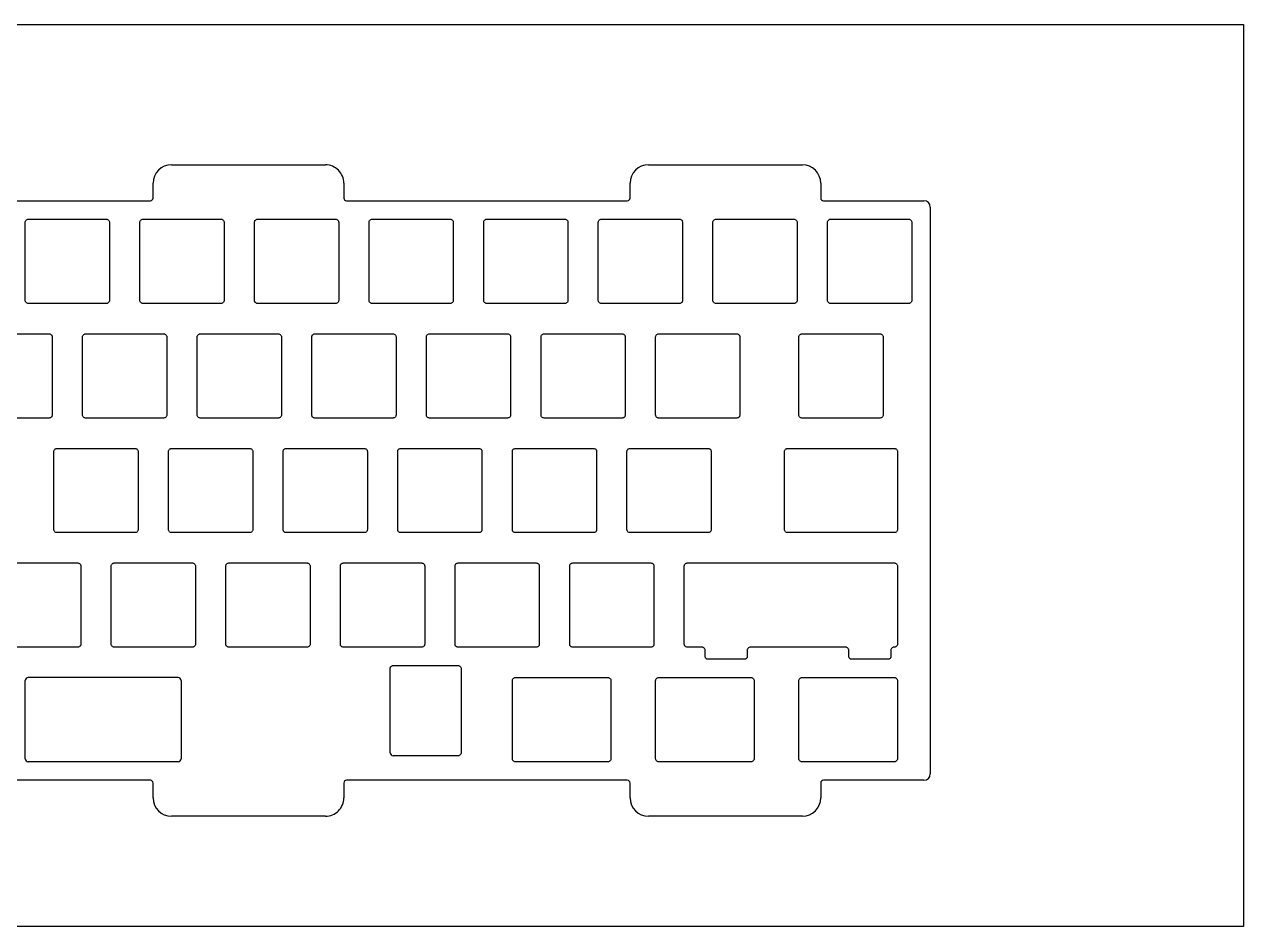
# Model space of a CAD drawing. Header units: millimetres. Extents: x 94 to 474, y -310 to -160.
# Drawn here: x 271.5 to 474.2, y -310.2 to -160.2 of the extents above; entities that cross this region are included whole.
import ezdxf

# ---------------------------------------------------------------- set-up
doc = ezdxf.new("R2010")
doc.units = ezdxf.units.MM
doc.linetypes.add('Continuous2', pattern=[0])
doc.layers.add('Unified-Daughterboard (9)', color=1, linetype='Continuous')

msp = doc.modelspace()

# ---------------------------------------------------------------- linework, layer by layer
at = {"color": 1, "linetype": 'Continuous2', "lineweight": -3, "true_color": 0xff0000}
for p, q in [((295.98, -183.52, 2066.26), (321.58, -183.52, 2066.26)), ((375.25, -183.52, 2066.26), (400.85, -183.52, 2066.26)), ((292.93, -189.04, 2066.26), (292.93, -186.57, 2066.26)), ((324.63, -186.57, 2066.26), (324.63, -189.04, 2066.26)), ((372.2, -189.04, 2066.26), (372.2, -186.57, 2066.26)), ((403.9, -186.57, 2066.26), (403.9, -189.04, 2066.26)), ((245.82, -189.49, 2066.26), (292.48, -189.49, 2066.26)), ((325.08, -189.49, 2066.26), (371.75, -189.49, 2066.26)), ((404.35, -189.49, 2066.26), (421.05, -189.49, 2066.26)), ((422.1, -190.54, 2066.26), (422.1, -284.79, 2066.26)), ((292.48, -285.84, 2066.26), (245.82, -285.84, 2066.26)), ((292.93, -288.77, 2066.26), (292.93, -286.29, 2066.26)), ((324.63, -286.29, 2066.26), (324.63, -288.77, 2066.26)), ((371.75, -285.84, 2066.26), (325.08, -285.84, 2066.26)), ((372.2, -288.77, 2066.26), (372.2, -286.29, 2066.26)), ((403.9, -286.29, 2066.26), (403.9, -288.77, 2066.26)), ((421.05, -285.84, 2066.26), (404.35, -285.84, 2066.26)), ((321.58, -291.82, 2066.26), (295.98, -291.82, 2066.26)), ((400.85, -291.82, 2066.26), (375.25, -291.82, 2066.26))]:
    msp.add_line(p, q, dxfattribs=at)
for centre, radius, start, end in [((295.98, -186.57, 2066.26), 3.05, 90, 180), ((321.58, -186.57, 2066.26), 3.05, 359.999, 90), ((375.25, -186.57, 2066.26), 3.05, 90, 180), ((400.85, -186.57, 2066.26), 3.05, 0, 90), ((292.48, -189.04, 2066.26), 0.45, 270, 0), ((325.08, -189.04, 2066.26), 0.45, 179.999, 270), ((371.75, -189.04, 2066.26), 0.45, 270, 360), ((404.35, -189.04, 2066.26), 0.45, 180, 270), ((421.05, -190.54, 2066.26), 1.05, 0, 90), ((421.05, -284.79, 2066.26), 1.05, 270, 360), ((292.48, -286.29, 2066.26), 0.45, 360, 90), ((325.08, -286.29, 2066.26), 0.45, 90, 180.001), ((371.75, -286.29, 2066.26), 0.45, 0, 90), ((404.35, -286.29, 2066.26), 0.45, 90, 180), ((295.98, -288.77, 2066.26), 3.05, 180, 270), ((321.58, -288.77, 2066.26), 3.05, 270, 0.001), ((375.25, -288.77, 2066.26), 3.05, 180, 270), ((400.85, -288.77, 2066.26), 3.05, 270, 0)]:
    msp.add_arc(centre, radius, start, end, dxfattribs=at)
at = {"layer": 'Unified-Daughterboard (9)', "color": 1, "linetype": 'Continuous2', "lineweight": -3, "true_color": 0xff0000}
for p, q in [((94.19, -160.17, 2066.26), (474.19, -160.17, 2066.26)), ((474.19, -160.17, 2066.26), (474.19, -310.17, 2066.26)), ((271.68, -206.06, 2066.26), (271.68, -193.06, 2066.26)), ((272.18, -192.56, 2066.26), (285.18, -192.56, 2066.26)), ((285.68, -193.06, 2066.26), (285.68, -206.06, 2066.26)), ((290.73, -206.06, 2066.26), (290.73, -193.06, 2066.26)), ((291.23, -192.56, 2066.26), (304.23, -192.56, 2066.26)), ((304.73, -193.06, 2066.26), (304.73, -206.06, 2066.26)), ((309.78, -206.06, 2066.26), (309.78, -193.06, 2066.26)), ((310.28, -192.56, 2066.26), (323.28, -192.56, 2066.26)), ((323.78, -193.06, 2066.26), (323.78, -206.06, 2066.26)), ((328.83, -206.06, 2066.26), (328.83, -193.06, 2066.26)), ((329.33, -192.56, 2066.26), (342.33, -192.56, 2066.26)), ((342.83, -193.06, 2066.26), (342.83, -206.06, 2066.26)), ((347.88, -206.06, 2066.26), (347.88, -193.06, 2066.26)), ((348.38, -192.56, 2066.26), (361.38, -192.56, 2066.26)), ((361.88, -193.06, 2066.26), (361.88, -206.06, 2066.26)), ((366.93, -206.06, 2066.26), (366.93, -193.06, 2066.26)), ((367.43, -192.56, 2066.26), (380.43, -192.56, 2066.26)), ((380.93, -193.06, 2066.26), (380.93, -206.06, 2066.26)), ((385.98, -206.06, 2066.26), (385.98, -193.06, 2066.26)), ((386.48, -192.56, 2066.26), (399.48, -192.56, 2066.26)), ((399.98, -193.06, 2066.26), (399.98, -206.06, 2066.26)), ((405.03, -206.06, 2066.26), (405.03, -193.06, 2066.26)), ((405.53, -192.56, 2066.26), (418.53, -192.56, 2066.26)), ((419.03, -193.06, 2066.26), (419.03, -206.06, 2066.26)), ((285.18, -206.56, 2066.26), (272.18, -206.56, 2066.26)), ((304.23, -206.56, 2066.26), (291.23, -206.56, 2066.26)), ((323.28, -206.56, 2066.26), (310.28, -206.56, 2066.26)), ((342.33, -206.56, 2066.26), (329.33, -206.56, 2066.26)), ((361.38, -206.56, 2066.26), (348.38, -206.56, 2066.26)), ((380.43, -206.56, 2066.26), (367.43, -206.56, 2066.26)), ((399.48, -206.56, 2066.26), (386.48, -206.56, 2066.26)), ((418.53, -206.56, 2066.26), (405.53, -206.56, 2066.26)), ((262.66, -211.61, 2066.26), (275.66, -211.61, 2066.26)), ((276.16, -212.11, 2066.26), (276.16, -225.11, 2066.26)), ((281.21, -225.11, 2066.26), (281.21, -212.11, 2066.26)), ((281.71, -211.61, 2066.26), (294.71, -211.61, 2066.26)), ((295.21, -212.11, 2066.26), (295.21, -225.11, 2066.26)), ((300.26, -225.11, 2066.26), (300.26, -212.11, 2066.26)), ((300.76, -211.61, 2066.26), (313.76, -211.61, 2066.26)), ((314.26, -212.11, 2066.26), (314.26, -225.11, 2066.26)), ((319.31, -225.11, 2066.26), (319.31, -212.11, 2066.26)), ((319.81, -211.61, 2066.26), (332.81, -211.61, 2066.26)), ((333.31, -212.11, 2066.26), (333.31, -225.11, 2066.26)), ((338.36, -225.11, 2066.26), (338.36, -212.11, 2066.26)), ((338.86, -211.61, 2066.26), (351.86, -211.61, 2066.26)), ((352.36, -212.11, 2066.26), (352.36, -225.11, 2066.26)), ((357.41, -225.11, 2066.26), (357.41, -212.11, 2066.26)), ((357.91, -211.61, 2066.26), (370.91, -211.61, 2066.26)), ((371.41, -212.11, 2066.26), (371.41, -225.11, 2066.26)), ((376.46, -225.11, 2066.26), (376.46, -212.11, 2066.26)), ((376.96, -211.61, 2066.26), (389.96, -211.61, 2066.26)), ((390.46, -212.11, 2066.26), (390.46, -225.11, 2066.26)), ((400.27, -225.11, 2066.26), (400.27, -212.11, 2066.26)), ((400.77, -211.61, 2066.26), (413.77, -211.61, 2066.26)), ((414.27, -212.11, 2066.26), (414.27, -225.11, 2066.26)), ((275.66, -225.61, 2066.26), (262.66, -225.61, 2066.26)), ((294.71, -225.61, 2066.26), (281.71, -225.61, 2066.26)), ((313.76, -225.61, 2066.26), (300.76, -225.61, 2066.26)), ((332.81, -225.61, 2066.26), (319.81, -225.61, 2066.26)), ((351.86, -225.61, 2066.26), (338.86, -225.61, 2066.26)), ((370.91, -225.61, 2066.26), (357.91, -225.61, 2066.26)), ((389.96, -225.61, 2066.26), (376.96, -225.61, 2066.26)), ((413.77, -225.61, 2066.26), (400.77, -225.61, 2066.26)), ((276.94, -230.66, 2066.26), (289.94, -230.66, 2066.26)), ((295.99, -230.66, 2066.26), (308.99, -230.66, 2066.26)), ((315.04, -230.66, 2066.26), (328.04, -230.66, 2066.26)), ((334.09, -230.66, 2066.26), (347.09, -230.66, 2066.26)), ((353.14, -230.66, 2066.26), (366.14, -230.66, 2066.26)), ((372.19, -230.66, 2066.26), (385.19, -230.66, 2066.26)), ((398.39, -230.66, 2066.26), (416.15, -230.66, 2066.26)), ((276.44, -244.16, 2066.26), (276.44, -231.16, 2066.26)), ((290.44, -231.16, 2066.26), (290.44, -244.16, 2066.26)), ((295.49, -244.16, 2066.26), (295.49, -231.16, 2066.26)), ((309.49, -231.16, 2066.26), (309.49, -244.16, 2066.26)), ((314.54, -244.16, 2066.26), (314.54, -231.16, 2066.26)), ((328.54, -231.16, 2066.26), (328.54, -244.16, 2066.26)), ((333.59, -244.16, 2066.26), (333.59, -231.16, 2066.26)), ((347.59, -231.16, 2066.26), (347.59, -244.16, 2066.26)), ((352.64, -244.16, 2066.26), (352.64, -231.16, 2066.26)), ((366.64, -231.16, 2066.26), (366.64, -244.16, 2066.26)), ((371.69, -244.16, 2066.26), (371.69, -231.16, 2066.26)), ((385.69, -231.16, 2066.26), (385.69, -244.16, 2066.26)), ((397.89, -244.16, 2066.26), (397.89, -231.16, 2066.26)), ((416.65, -231.16, 2066.26), (416.65, -244.16, 2066.26)), ((289.94, -244.66, 2066.26), (276.94, -244.66, 2066.26)), ((308.99, -244.66, 2066.26), (295.99, -244.66, 2066.26)), ((328.04, -244.66, 2066.26), (315.04, -244.66, 2066.26)), ((347.09, -244.66, 2066.26), (334.09, -244.66, 2066.26)), ((366.14, -244.66, 2066.26), (353.14, -244.66, 2066.26)), ((385.19, -244.66, 2066.26), (372.19, -244.66, 2066.26)), ((416.15, -244.66, 2066.26), (398.39, -244.66, 2066.26)), ((267.42, -249.71, 2066.26), (280.42, -249.71, 2066.26)), ((280.92, -250.21, 2066.26), (280.92, -263.21, 2066.26)), ((285.97, -263.21, 2066.26), (285.97, -250.21, 2066.26)), ((286.47, -249.71, 2066.26), (299.47, -249.71, 2066.26)), ((299.97, -250.21, 2066.26), (299.97, -263.21, 2066.26)), ((305.02, -263.21, 2066.26), (305.02, -250.21, 2066.26)), ((305.52, -249.71, 2066.26), (318.52, -249.71, 2066.26)), ((319.02, -250.21, 2066.26), (319.02, -263.21, 2066.26)), ((324.07, -263.21, 2066.26), (324.07, -250.21, 2066.26)), ((324.57, -249.71, 2066.26), (337.57, -249.71, 2066.26)), ((338.07, -250.21, 2066.26), (338.07, -263.21, 2066.26)), ((343.12, -263.21, 2066.26), (343.12, -250.21, 2066.26)), ((343.62, -249.71, 2066.26), (356.62, -249.71, 2066.26)), ((357.12, -250.21, 2066.26), (357.12, -263.21, 2066.26)), ((362.17, -263.21, 2066.26), (362.17, -250.21, 2066.26)), ((362.67, -249.71, 2066.26), (375.67, -249.71, 2066.26)), ((376.17, -250.21, 2066.26), (376.17, -263.21, 2066.26)), ((381.22, -263.21, 2066.26), (381.22, -250.21, 2066.26)), ((381.72, -249.71, 2066.26), (416.15, -249.71, 2066.26)), ((416.65, -250.21, 2066.26), (416.65, -263.21, 2066.26)), ((280.42, -263.71, 2066.26), (267.42, -263.71, 2066.26)), ((299.47, -263.71, 2066.26), (286.47, -263.71, 2066.26)), ((318.52, -263.71, 2066.26), (305.52, -263.71, 2066.26)), ((337.57, -263.71, 2066.26), (324.57, -263.71, 2066.26)), ((356.62, -263.71, 2066.26), (343.62, -263.71, 2066.26)), ((375.67, -263.71, 2066.26), (362.67, -263.71, 2066.26)), ((384.19, -263.71, 2066.26), (381.72, -263.71, 2066.26)), ((384.69, -265.21, 2066.26), (384.69, -264.21, 2066.26)), ((391.69, -264.21, 2066.26), (391.69, -265.21, 2066.26)), ((408.06, -263.71, 2066.26), (392.19, -263.71, 2066.26)), ((408.56, -265.21, 2066.26), (408.56, -264.21, 2066.26)), ((415.56, -264.21, 2066.26), (415.56, -265.21, 2066.26)), ((416.15, -263.71, 2066.26), (416.06, -263.71, 2066.26)), ((332.33, -281.26, 2066.26), (332.33, -267.26, 2066.26)), ((332.83, -266.76, 2066.26), (343.62, -266.76, 2066.26)), ((344.12, -267.26, 2066.26), (344.13, -281.26, 2066.26)), ((391.19, -265.71, 2066.26), (385.19, -265.71, 2066.26)), ((415.06, -265.71, 2066.26), (409.06, -265.71, 2066.26)), ((271.68, -282.26, 2066.26), (271.68, -269.26, 2066.26)), ((297.09, -268.76, 2066.26), (272.18, -268.76, 2066.26)), ((297.59, -269.26, 2066.26), (297.59, -282.26, 2066.26)), ((352.64, -282.26, 2066.26), (352.64, -269.26, 2066.26)), ((353.14, -268.76, 2066.26), (368.52, -268.76, 2066.26)), ((369.02, -269.26, 2066.26), (369.02, -282.26, 2066.26)), ((376.46, -282.26, 2066.26), (376.46, -269.26, 2066.26)), ((376.96, -268.76, 2066.26), (392.34, -268.76, 2066.26)), ((392.84, -269.26, 2066.26), (392.84, -282.26, 2066.26)), ((400.27, -282.26, 2066.26), (400.27, -269.26, 2066.26)), ((400.77, -268.76, 2066.26), (416.15, -268.76, 2066.26)), ((416.65, -269.26, 2066.26), (416.65, -282.26, 2066.26)), ((297.09, -282.76, 2066.26), (272.18, -282.76, 2066.26)), ((343.62, -281.76, 2066.26), (332.83, -281.76, 2066.26)), ((368.52, -282.76, 2066.26), (353.14, -282.76, 2066.26)), ((392.34, -282.76, 2066.26), (376.96, -282.76, 2066.26)), ((416.15, -282.76, 2066.26), (400.77, -282.76, 2066.26)), ((474.19, -310.17, 2066.26), (94.19, -310.17, 2066.26))]:
    msp.add_line(p, q, dxfattribs=at)
for centre, start, end in [((272.18, -269.26, 2066.26), 90, 180), ((297.09, -269.26, 2066.26), 360, 90), ((332.83, -281.26, 2066.26), 180, 270), ((272.18, -282.26, 2066.26), 180, 270), ((297.09, -282.26, 2066.26), 270, 0)]:
    msp.add_arc(centre, 0.5, start, end, dxfattribs=at)
for points in [[(271.68, -193.06, 2066.26), (271.68, -193, 2066.26), (271.69, -192.93, 2066.26), (271.74, -192.81, 2066.26), (271.78, -192.76, 2066.26), (271.87, -192.66, 2066.26), (271.93, -192.63, 2066.26), (272.05, -192.58, 2066.26), (272.12, -192.56, 2066.26), (272.18, -192.56, 2066.26)], [(285.18, -192.56, 2066.26), (285.25, -192.56, 2066.26), (285.31, -192.58, 2066.26), (285.43, -192.63, 2066.26), (285.49, -192.66, 2066.26), (285.58, -192.76, 2066.26), (285.62, -192.81, 2066.26), (285.67, -192.93, 2066.26), (285.68, -193, 2066.26), (285.68, -193.06, 2066.26)], [(290.73, -193.06, 2066.26), (290.73, -193, 2066.26), (290.74, -192.93, 2066.26), (290.79, -192.81, 2066.26), (290.83, -192.76, 2066.26), (290.92, -192.66, 2066.26), (290.98, -192.63, 2066.26), (291.1, -192.58, 2066.26), (291.17, -192.56, 2066.26), (291.23, -192.56, 2066.26)], [(304.23, -192.56, 2066.26), (304.3, -192.56, 2066.26), (304.36, -192.58, 2066.26), (304.48, -192.63, 2066.26), (304.54, -192.66, 2066.26), (304.63, -192.76, 2066.26), (304.67, -192.81, 2066.26), (304.72, -192.93, 2066.26), (304.73, -193, 2066.26), (304.73, -193.06, 2066.26)], [(309.78, -193.06, 2066.26), (309.78, -193, 2066.26), (309.79, -192.93, 2066.26), (309.84, -192.81, 2066.26), (309.88, -192.76, 2066.26), (309.97, -192.66, 2066.26), (310.03, -192.63, 2066.26), (310.15, -192.58, 2066.26), (310.22, -192.56, 2066.26), (310.28, -192.56, 2066.26)], [(323.28, -192.56, 2066.26), (323.35, -192.56, 2066.26), (323.41, -192.58, 2066.26), (323.53, -192.63, 2066.26), (323.59, -192.66, 2066.26), (323.68, -192.76, 2066.26), (323.72, -192.81, 2066.26), (323.77, -192.93, 2066.26), (323.78, -193, 2066.26), (323.78, -193.06, 2066.26)], [(328.83, -193.06, 2066.26), (328.83, -193, 2066.26), (328.84, -192.93, 2066.26), (328.89, -192.81, 2066.26), (328.93, -192.76, 2066.26), (329.02, -192.66, 2066.26), (329.08, -192.63, 2066.26), (329.2, -192.58, 2066.26), (329.27, -192.56, 2066.26), (329.33, -192.56, 2066.26)], [(342.33, -192.56, 2066.26), (342.4, -192.56, 2066.26), (342.46, -192.58, 2066.26), (342.58, -192.63, 2066.26), (342.64, -192.66, 2066.26), (342.73, -192.76, 2066.26), (342.77, -192.81, 2066.26), (342.82, -192.93, 2066.26), (342.83, -193, 2066.26), (342.83, -193.06, 2066.26)], [(347.88, -193.06, 2066.26), (347.88, -193, 2066.26), (347.89, -192.93, 2066.26), (347.94, -192.81, 2066.26), (347.98, -192.76, 2066.26), (348.07, -192.66, 2066.26), (348.13, -192.63, 2066.26), (348.25, -192.58, 2066.26), (348.32, -192.56, 2066.26), (348.38, -192.56, 2066.26)], [(361.38, -192.56, 2066.26), (361.45, -192.56, 2066.26), (361.51, -192.58, 2066.26), (361.63, -192.63, 2066.26), (361.69, -192.66, 2066.26), (361.78, -192.76, 2066.26), (361.82, -192.81, 2066.26), (361.87, -192.93, 2066.26), (361.88, -193, 2066.26), (361.88, -193.06, 2066.26)], [(366.93, -193.06, 2066.26), (366.93, -193, 2066.26), (366.94, -192.93, 2066.26), (366.99, -192.81, 2066.26), (367.03, -192.76, 2066.26), (367.12, -192.66, 2066.26), (367.18, -192.63, 2066.26), (367.3, -192.58, 2066.26), (367.37, -192.56, 2066.26), (367.43, -192.56, 2066.26)], [(380.43, -192.56, 2066.26), (380.5, -192.56, 2066.26), (380.56, -192.58, 2066.26), (380.68, -192.63, 2066.26), (380.74, -192.66, 2066.26), (380.83, -192.76, 2066.26), (380.87, -192.81, 2066.26), (380.92, -192.93, 2066.26), (380.93, -193, 2066.26), (380.93, -193.06, 2066.26)], [(385.98, -193.06, 2066.26), (385.98, -193, 2066.26), (385.99, -192.93, 2066.26), (386.04, -192.81, 2066.26), (386.08, -192.76, 2066.26), (386.17, -192.66, 2066.26), (386.23, -192.63, 2066.26), (386.35, -192.58, 2066.26), (386.42, -192.56, 2066.26), (386.48, -192.56, 2066.26)], [(399.48, -192.56, 2066.26), (399.55, -192.56, 2066.26), (399.61, -192.58, 2066.26), (399.73, -192.63, 2066.26), (399.79, -192.66, 2066.26), (399.88, -192.76, 2066.26), (399.92, -192.81, 2066.26), (399.97, -192.93, 2066.26), (399.98, -193, 2066.26), (399.98, -193.06, 2066.26)], [(405.03, -193.06, 2066.26), (405.03, -193, 2066.26), (405.04, -192.93, 2066.26), (405.09, -192.81, 2066.26), (405.13, -192.76, 2066.26), (405.22, -192.66, 2066.26), (405.28, -192.63, 2066.26), (405.4, -192.58, 2066.26), (405.47, -192.56, 2066.26), (405.53, -192.56, 2066.26)], [(418.53, -192.56, 2066.26), (418.6, -192.56, 2066.26), (418.66, -192.58, 2066.26), (418.78, -192.63, 2066.26), (418.84, -192.66, 2066.26), (418.93, -192.76, 2066.26), (418.97, -192.81, 2066.26), (419.02, -192.93, 2066.26), (419.03, -193, 2066.26), (419.03, -193.06, 2066.26)], [(272.18, -206.56, 2066.26), (272.12, -206.56, 2066.26), (272.05, -206.55, 2066.26), (271.93, -206.5, 2066.26), (271.87, -206.46, 2066.26), (271.78, -206.37, 2066.26), (271.74, -206.32, 2066.26), (271.69, -206.19, 2066.26), (271.68, -206.13, 2066.26), (271.68, -206.06, 2066.26)], [(285.68, -206.06, 2066.26), (285.68, -206.13, 2066.26), (285.67, -206.19, 2066.26), (285.62, -206.32, 2066.26), (285.58, -206.37, 2066.26), (285.49, -206.46, 2066.26), (285.43, -206.5, 2066.26), (285.31, -206.55, 2066.26), (285.25, -206.56, 2066.26), (285.18, -206.56, 2066.26)], [(291.23, -206.56, 2066.26), (291.17, -206.56, 2066.26), (291.1, -206.55, 2066.26), (290.98, -206.5, 2066.26), (290.92, -206.46, 2066.26), (290.83, -206.37, 2066.26), (290.79, -206.32, 2066.26), (290.74, -206.19, 2066.26), (290.73, -206.13, 2066.26), (290.73, -206.06, 2066.26)], [(304.73, -206.06, 2066.26), (304.73, -206.13, 2066.26), (304.72, -206.19, 2066.26), (304.67, -206.32, 2066.26), (304.63, -206.37, 2066.26), (304.54, -206.46, 2066.26), (304.48, -206.5, 2066.26), (304.36, -206.55, 2066.26), (304.3, -206.56, 2066.26), (304.23, -206.56, 2066.26)], [(310.28, -206.56, 2066.26), (310.22, -206.56, 2066.26), (310.15, -206.55, 2066.26), (310.03, -206.5, 2066.26), (309.97, -206.46, 2066.26), (309.88, -206.37, 2066.26), (309.84, -206.32, 2066.26), (309.79, -206.19, 2066.26), (309.78, -206.13, 2066.26), (309.78, -206.06, 2066.26)], [(323.78, -206.06, 2066.26), (323.78, -206.13, 2066.26), (323.77, -206.19, 2066.26), (323.72, -206.32, 2066.26), (323.68, -206.37, 2066.26), (323.59, -206.46, 2066.26), (323.53, -206.5, 2066.26), (323.41, -206.55, 2066.26), (323.35, -206.56, 2066.26), (323.28, -206.56, 2066.26)], [(329.33, -206.56, 2066.26), (329.27, -206.56, 2066.26), (329.2, -206.55, 2066.26), (329.08, -206.5, 2066.26), (329.02, -206.46, 2066.26), (328.93, -206.37, 2066.26), (328.89, -206.32, 2066.26), (328.84, -206.19, 2066.26), (328.83, -206.13, 2066.26), (328.83, -206.06, 2066.26)], [(342.83, -206.06, 2066.26), (342.83, -206.13, 2066.26), (342.82, -206.19, 2066.26), (342.77, -206.32, 2066.26), (342.73, -206.37, 2066.26), (342.64, -206.46, 2066.26), (342.58, -206.5, 2066.26), (342.46, -206.55, 2066.26), (342.4, -206.56, 2066.26), (342.33, -206.56, 2066.26)], [(348.38, -206.56, 2066.26), (348.32, -206.56, 2066.26), (348.25, -206.55, 2066.26), (348.13, -206.5, 2066.26), (348.07, -206.46, 2066.26), (347.98, -206.37, 2066.26), (347.94, -206.32, 2066.26), (347.89, -206.19, 2066.26), (347.88, -206.13, 2066.26), (347.88, -206.06, 2066.26)], [(361.88, -206.06, 2066.26), (361.88, -206.13, 2066.26), (361.87, -206.19, 2066.26), (361.82, -206.32, 2066.26), (361.78, -206.37, 2066.26), (361.69, -206.46, 2066.26), (361.63, -206.5, 2066.26), (361.51, -206.55, 2066.26), (361.45, -206.56, 2066.26), (361.38, -206.56, 2066.26)], [(367.43, -206.56, 2066.26), (367.37, -206.56, 2066.26), (367.3, -206.55, 2066.26), (367.18, -206.5, 2066.26), (367.12, -206.46, 2066.26), (367.03, -206.37, 2066.26), (366.99, -206.32, 2066.26), (366.94, -206.19, 2066.26), (366.93, -206.13, 2066.26), (366.93, -206.06, 2066.26)], [(380.93, -206.06, 2066.26), (380.93, -206.13, 2066.26), (380.92, -206.19, 2066.26), (380.87, -206.32, 2066.26), (380.83, -206.37, 2066.26), (380.74, -206.46, 2066.26), (380.68, -206.5, 2066.26), (380.56, -206.55, 2066.26), (380.5, -206.56, 2066.26), (380.43, -206.56, 2066.26)], [(386.48, -206.56, 2066.26), (386.42, -206.56, 2066.26), (386.35, -206.55, 2066.26), (386.23, -206.5, 2066.26), (386.17, -206.46, 2066.26), (386.08, -206.37, 2066.26), (386.04, -206.32, 2066.26), (385.99, -206.19, 2066.26), (385.98, -206.13, 2066.26), (385.98, -206.06, 2066.26)], [(399.98, -206.06, 2066.26), (399.98, -206.13, 2066.26), (399.97, -206.19, 2066.26), (399.92, -206.32, 2066.26), (399.88, -206.37, 2066.26), (399.79, -206.46, 2066.26), (399.73, -206.5, 2066.26), (399.61, -206.55, 2066.26), (399.55, -206.56, 2066.26), (399.48, -206.56, 2066.26)], [(405.53, -206.56, 2066.26), (405.47, -206.56, 2066.26), (405.4, -206.55, 2066.26), (405.28, -206.5, 2066.26), (405.22, -206.46, 2066.26), (405.13, -206.37, 2066.26), (405.09, -206.32, 2066.26), (405.04, -206.19, 2066.26), (405.03, -206.13, 2066.26), (405.03, -206.06, 2066.26)], [(419.03, -206.06, 2066.26), (419.03, -206.13, 2066.26), (419.02, -206.19, 2066.26), (418.97, -206.32, 2066.26), (418.93, -206.37, 2066.26), (418.84, -206.46, 2066.26), (418.78, -206.5, 2066.26), (418.66, -206.55, 2066.26), (418.6, -206.56, 2066.26), (418.53, -206.56, 2066.26)], [(275.66, -211.61, 2066.26), (275.72, -211.61, 2066.26), (275.79, -211.63, 2066.26), (275.91, -211.68, 2066.26), (275.96, -211.71, 2066.26), (276.06, -211.81, 2066.26), (276.09, -211.86, 2066.26), (276.14, -211.98, 2066.26), (276.16, -212.05, 2066.26), (276.16, -212.11, 2066.26)], [(281.21, -212.11, 2066.26), (281.21, -212.05, 2066.26), (281.22, -211.98, 2066.26), (281.27, -211.86, 2066.26), (281.31, -211.81, 2066.26), (281.4, -211.71, 2066.26), (281.45, -211.68, 2066.26), (281.57, -211.63, 2066.26), (281.64, -211.61, 2066.26), (281.71, -211.61, 2066.26)], [(294.71, -211.61, 2066.26), (294.77, -211.61, 2066.26), (294.84, -211.63, 2066.26), (294.96, -211.68, 2066.26), (295.01, -211.71, 2066.26), (295.11, -211.81, 2066.26), (295.14, -211.86, 2066.26), (295.19, -211.98, 2066.26), (295.21, -212.05, 2066.26), (295.21, -212.11, 2066.26)], [(300.26, -212.11, 2066.26), (300.26, -212.05, 2066.26), (300.27, -211.98, 2066.26), (300.32, -211.86, 2066.26), (300.36, -211.81, 2066.26), (300.45, -211.71, 2066.26), (300.5, -211.68, 2066.26), (300.62, -211.63, 2066.26), (300.69, -211.61, 2066.26), (300.76, -211.61, 2066.26)], [(313.76, -211.61, 2066.26), (313.82, -211.61, 2066.26), (313.89, -211.63, 2066.26), (314.01, -211.68, 2066.26), (314.06, -211.71, 2066.26), (314.16, -211.81, 2066.26), (314.19, -211.86, 2066.26), (314.24, -211.98, 2066.26), (314.26, -212.05, 2066.26), (314.26, -212.11, 2066.26)], [(319.31, -212.11, 2066.26), (319.31, -212.05, 2066.26), (319.32, -211.98, 2066.26), (319.37, -211.86, 2066.26), (319.41, -211.81, 2066.26), (319.5, -211.71, 2066.26), (319.55, -211.68, 2066.26), (319.67, -211.63, 2066.26), (319.74, -211.61, 2066.26), (319.81, -211.61, 2066.26)], [(332.81, -211.61, 2066.26), (332.87, -211.61, 2066.26), (332.94, -211.63, 2066.26), (333.06, -211.68, 2066.26), (333.11, -211.71, 2066.26), (333.21, -211.81, 2066.26), (333.24, -211.86, 2066.26), (333.29, -211.98, 2066.26), (333.31, -212.05, 2066.26), (333.31, -212.11, 2066.26)], [(338.36, -212.11, 2066.26), (338.36, -212.05, 2066.26), (338.37, -211.98, 2066.26), (338.42, -211.86, 2066.26), (338.46, -211.81, 2066.26), (338.55, -211.71, 2066.26), (338.6, -211.68, 2066.26), (338.72, -211.63, 2066.26), (338.79, -211.61, 2066.26), (338.86, -211.61, 2066.26)], [(351.86, -211.61, 2066.26), (351.92, -211.61, 2066.26), (351.99, -211.63, 2066.26), (352.11, -211.68, 2066.26), (352.16, -211.71, 2066.26), (352.26, -211.81, 2066.26), (352.29, -211.86, 2066.26), (352.34, -211.98, 2066.26), (352.36, -212.05, 2066.26), (352.36, -212.11, 2066.26)], [(357.41, -212.11, 2066.26), (357.41, -212.05, 2066.26), (357.42, -211.98, 2066.26), (357.47, -211.86, 2066.26), (357.51, -211.81, 2066.26), (357.6, -211.71, 2066.26), (357.65, -211.68, 2066.26), (357.77, -211.63, 2066.26), (357.84, -211.61, 2066.26), (357.91, -211.61, 2066.26)], [(370.91, -211.61, 2066.26), (370.97, -211.61, 2066.26), (371.04, -211.63, 2066.26), (371.16, -211.68, 2066.26), (371.21, -211.71, 2066.26), (371.31, -211.81, 2066.26), (371.34, -211.86, 2066.26), (371.39, -211.98, 2066.26), (371.41, -212.05, 2066.26), (371.41, -212.11, 2066.26)], [(376.46, -212.11, 2066.26), (376.46, -212.05, 2066.26), (376.47, -211.98, 2066.26), (376.52, -211.86, 2066.26), (376.56, -211.81, 2066.26), (376.65, -211.71, 2066.26), (376.7, -211.68, 2066.26), (376.82, -211.63, 2066.26), (376.89, -211.61, 2066.26), (376.96, -211.61, 2066.26)], [(389.96, -211.61, 2066.26), (390.02, -211.61, 2066.26), (390.09, -211.63, 2066.26), (390.21, -211.68, 2066.26), (390.26, -211.71, 2066.26), (390.36, -211.81, 2066.26), (390.39, -211.86, 2066.26), (390.44, -211.98, 2066.26), (390.46, -212.05, 2066.26), (390.46, -212.11, 2066.26)], [(400.27, -212.11, 2066.26), (400.27, -212.05, 2066.26), (400.28, -211.98, 2066.26), (400.33, -211.86, 2066.26), (400.37, -211.81, 2066.26), (400.46, -211.71, 2066.26), (400.52, -211.68, 2066.26), (400.64, -211.63, 2066.26), (400.7, -211.61, 2066.26), (400.77, -211.61, 2066.26)], [(413.77, -211.61, 2066.26), (413.83, -211.61, 2066.26), (413.9, -211.63, 2066.26), (414.02, -211.68, 2066.26), (414.08, -211.71, 2066.26), (414.17, -211.81, 2066.26), (414.21, -211.86, 2066.26), (414.26, -211.98, 2066.26), (414.27, -212.05, 2066.26), (414.27, -212.11, 2066.26)], [(276.16, -225.11, 2066.26), (276.16, -225.18, 2066.26), (276.14, -225.24, 2066.26), (276.09, -225.37, 2066.26), (276.06, -225.42, 2066.26), (275.96, -225.51, 2066.26), (275.91, -225.55, 2066.26), (275.79, -225.6, 2066.26), (275.72, -225.61, 2066.26), (275.66, -225.61, 2066.26)], [(281.71, -225.61, 2066.26), (281.64, -225.61, 2066.26), (281.57, -225.6, 2066.26), (281.45, -225.55, 2066.26), (281.4, -225.51, 2066.26), (281.31, -225.42, 2066.26), (281.27, -225.37, 2066.26), (281.22, -225.24, 2066.26), (281.21, -225.18, 2066.26), (281.21, -225.11, 2066.26)], [(295.21, -225.11, 2066.26), (295.21, -225.18, 2066.26), (295.19, -225.24, 2066.26), (295.14, -225.37, 2066.26), (295.11, -225.42, 2066.26), (295.01, -225.51, 2066.26), (294.96, -225.55, 2066.26), (294.84, -225.6, 2066.26), (294.77, -225.61, 2066.26), (294.71, -225.61, 2066.26)], [(300.76, -225.61, 2066.26), (300.69, -225.61, 2066.26), (300.62, -225.6, 2066.26), (300.5, -225.55, 2066.26), (300.45, -225.51, 2066.26), (300.36, -225.42, 2066.26), (300.32, -225.37, 2066.26), (300.27, -225.24, 2066.26), (300.26, -225.18, 2066.26), (300.26, -225.11, 2066.26)], [(314.26, -225.11, 2066.26), (314.26, -225.18, 2066.26), (314.24, -225.24, 2066.26), (314.19, -225.37, 2066.26), (314.16, -225.42, 2066.26), (314.06, -225.51, 2066.26), (314.01, -225.55, 2066.26), (313.89, -225.6, 2066.26), (313.82, -225.61, 2066.26), (313.76, -225.61, 2066.26)], [(319.81, -225.61, 2066.26), (319.74, -225.61, 2066.26), (319.67, -225.6, 2066.26), (319.55, -225.55, 2066.26), (319.5, -225.51, 2066.26), (319.41, -225.42, 2066.26), (319.37, -225.37, 2066.26), (319.32, -225.24, 2066.26), (319.31, -225.18, 2066.26), (319.31, -225.11, 2066.26)], [(333.31, -225.11, 2066.26), (333.31, -225.18, 2066.26), (333.29, -225.24, 2066.26), (333.24, -225.37, 2066.26), (333.21, -225.42, 2066.26), (333.11, -225.51, 2066.26), (333.06, -225.55, 2066.26), (332.94, -225.6, 2066.26), (332.87, -225.61, 2066.26), (332.81, -225.61, 2066.26)], [(338.86, -225.61, 2066.26), (338.79, -225.61, 2066.26), (338.72, -225.6, 2066.26), (338.6, -225.55, 2066.26), (338.55, -225.51, 2066.26), (338.46, -225.42, 2066.26), (338.42, -225.37, 2066.26), (338.37, -225.24, 2066.26), (338.36, -225.18, 2066.26), (338.36, -225.11, 2066.26)], [(352.36, -225.11, 2066.26), (352.36, -225.18, 2066.26), (352.34, -225.24, 2066.26), (352.29, -225.37, 2066.26), (352.26, -225.42, 2066.26), (352.16, -225.51, 2066.26), (352.11, -225.55, 2066.26), (351.99, -225.6, 2066.26), (351.92, -225.61, 2066.26), (351.86, -225.61, 2066.26)], [(357.91, -225.61, 2066.26), (357.84, -225.61, 2066.26), (357.77, -225.6, 2066.26), (357.65, -225.55, 2066.26), (357.6, -225.51, 2066.26), (357.51, -225.42, 2066.26), (357.47, -225.37, 2066.26), (357.42, -225.24, 2066.26), (357.41, -225.18, 2066.26), (357.41, -225.11, 2066.26)], [(371.41, -225.11, 2066.26), (371.41, -225.18, 2066.26), (371.39, -225.24, 2066.26), (371.34, -225.37, 2066.26), (371.31, -225.42, 2066.26), (371.21, -225.51, 2066.26), (371.16, -225.55, 2066.26), (371.04, -225.6, 2066.26), (370.97, -225.61, 2066.26), (370.91, -225.61, 2066.26)], [(376.96, -225.61, 2066.26), (376.89, -225.61, 2066.26), (376.82, -225.6, 2066.26), (376.7, -225.55, 2066.26), (376.65, -225.51, 2066.26), (376.56, -225.42, 2066.26), (376.52, -225.37, 2066.26), (376.47, -225.24, 2066.26), (376.46, -225.18, 2066.26), (376.46, -225.11, 2066.26)], [(390.46, -225.11, 2066.26), (390.46, -225.18, 2066.26), (390.44, -225.24, 2066.26), (390.39, -225.37, 2066.26), (390.36, -225.42, 2066.26), (390.26, -225.51, 2066.26), (390.21, -225.55, 2066.26), (390.09, -225.6, 2066.26), (390.02, -225.61, 2066.26), (389.96, -225.61, 2066.26)], [(400.77, -225.61, 2066.26), (400.7, -225.61, 2066.26), (400.64, -225.6, 2066.26), (400.52, -225.55, 2066.26), (400.46, -225.51, 2066.26), (400.37, -225.42, 2066.26), (400.33, -225.37, 2066.26), (400.28, -225.24, 2066.26), (400.27, -225.18, 2066.26), (400.27, -225.11, 2066.26)], [(414.27, -225.11, 2066.26), (414.27, -225.18, 2066.26), (414.26, -225.24, 2066.26), (414.21, -225.37, 2066.26), (414.17, -225.42, 2066.26), (414.08, -225.51, 2066.26), (414.02, -225.55, 2066.26), (413.9, -225.6, 2066.26), (413.83, -225.61, 2066.26), (413.77, -225.61, 2066.26)], [(276.44, -231.16, 2066.26), (276.44, -231.1, 2066.26), (276.46, -231.03, 2066.26), (276.51, -230.91, 2066.26), (276.54, -230.86, 2066.26), (276.64, -230.76, 2066.26), (276.69, -230.73, 2066.26), (276.81, -230.68, 2066.26), (276.88, -230.66, 2066.26), (276.94, -230.66, 2066.26)], [(289.94, -230.66, 2066.26), (290.01, -230.66, 2066.26), (290.07, -230.68, 2066.26), (290.19, -230.73, 2066.26), (290.25, -230.76, 2066.26), (290.34, -230.86, 2066.26), (290.38, -230.91, 2066.26), (290.43, -231.03, 2066.26), (290.44, -231.1, 2066.26), (290.44, -231.16, 2066.26)], [(295.49, -231.16, 2066.26), (295.49, -231.1, 2066.26), (295.51, -231.03, 2066.26), (295.56, -230.91, 2066.26), (295.59, -230.86, 2066.26), (295.69, -230.76, 2066.26), (295.74, -230.73, 2066.26), (295.86, -230.68, 2066.26), (295.93, -230.66, 2066.26), (295.99, -230.66, 2066.26)], [(308.99, -230.66, 2066.26), (309.06, -230.66, 2066.26), (309.12, -230.68, 2066.26), (309.24, -230.73, 2066.26), (309.3, -230.76, 2066.26), (309.39, -230.86, 2066.26), (309.43, -230.91, 2066.26), (309.48, -231.03, 2066.26), (309.49, -231.1, 2066.26), (309.49, -231.16, 2066.26)], [(314.54, -231.16, 2066.26), (314.54, -231.1, 2066.26), (314.56, -231.03, 2066.26), (314.61, -230.91, 2066.26), (314.64, -230.86, 2066.26), (314.74, -230.76, 2066.26), (314.79, -230.73, 2066.26), (314.91, -230.68, 2066.26), (314.98, -230.66, 2066.26), (315.04, -230.66, 2066.26)], [(328.04, -230.66, 2066.26), (328.11, -230.66, 2066.26), (328.17, -230.68, 2066.26), (328.29, -230.73, 2066.26), (328.35, -230.76, 2066.26), (328.44, -230.86, 2066.26), (328.48, -230.91, 2066.26), (328.53, -231.03, 2066.26), (328.54, -231.1, 2066.26), (328.54, -231.16, 2066.26)], [(333.59, -231.16, 2066.26), (333.59, -231.1, 2066.26), (333.61, -231.03, 2066.26), (333.66, -230.91, 2066.26), (333.69, -230.86, 2066.26), (333.79, -230.76, 2066.26), (333.84, -230.73, 2066.26), (333.96, -230.68, 2066.26), (334.03, -230.66, 2066.26), (334.09, -230.66, 2066.26)], [(347.09, -230.66, 2066.26), (347.16, -230.66, 2066.26), (347.22, -230.68, 2066.26), (347.34, -230.73, 2066.26), (347.4, -230.76, 2066.26), (347.49, -230.86, 2066.26), (347.53, -230.91, 2066.26), (347.58, -231.03, 2066.26), (347.59, -231.1, 2066.26), (347.59, -231.16, 2066.26)], [(352.64, -231.16, 2066.26), (352.64, -231.1, 2066.26), (352.66, -231.03, 2066.26), (352.71, -230.91, 2066.26), (352.74, -230.86, 2066.26), (352.84, -230.76, 2066.26), (352.89, -230.73, 2066.26), (353.01, -230.68, 2066.26), (353.08, -230.66, 2066.26), (353.14, -230.66, 2066.26)], [(366.14, -230.66, 2066.26), (366.21, -230.66, 2066.26), (366.27, -230.68, 2066.26), (366.39, -230.73, 2066.26), (366.45, -230.76, 2066.26), (366.54, -230.86, 2066.26), (366.58, -230.91, 2066.26), (366.63, -231.03, 2066.26), (366.64, -231.1, 2066.26), (366.64, -231.16, 2066.26)], [(371.69, -231.16, 2066.26), (371.69, -231.1, 2066.26), (371.71, -231.03, 2066.26), (371.76, -230.91, 2066.26), (371.79, -230.86, 2066.26), (371.89, -230.76, 2066.26), (371.94, -230.73, 2066.26), (372.06, -230.68, 2066.26), (372.13, -230.66, 2066.26), (372.19, -230.66, 2066.26)], [(385.19, -230.66, 2066.26), (385.26, -230.66, 2066.26), (385.32, -230.68, 2066.26), (385.44, -230.73, 2066.26), (385.5, -230.76, 2066.26), (385.59, -230.86, 2066.26), (385.63, -230.91, 2066.26), (385.68, -231.03, 2066.26), (385.69, -231.1, 2066.26), (385.69, -231.16, 2066.26)], [(397.89, -231.16, 2066.26), (397.89, -231.1, 2066.26), (397.9, -231.03, 2066.26), (397.95, -230.91, 2066.26), (397.99, -230.86, 2066.26), (398.08, -230.76, 2066.26), (398.14, -230.73, 2066.26), (398.26, -230.68, 2066.26), (398.32, -230.66, 2066.26), (398.39, -230.66, 2066.26)], [(416.15, -230.66, 2066.26), (416.21, -230.66, 2066.26), (416.28, -230.68, 2066.26), (416.4, -230.73, 2066.26), (416.46, -230.76, 2066.26), (416.55, -230.86, 2066.26), (416.59, -230.91, 2066.26), (416.64, -231.03, 2066.26), (416.65, -231.1, 2066.26), (416.65, -231.16, 2066.26)], [(276.94, -244.66, 2066.26), (276.88, -244.66, 2066.26), (276.81, -244.65, 2066.26), (276.69, -244.6, 2066.26), (276.64, -244.56, 2066.26), (276.54, -244.47, 2066.26), (276.51, -244.42, 2066.26), (276.46, -244.29, 2066.26), (276.44, -244.23, 2066.26), (276.44, -244.16, 2066.26)], [(290.44, -244.16, 2066.26), (290.44, -244.23, 2066.26), (290.43, -244.29, 2066.26), (290.38, -244.42, 2066.26), (290.34, -244.47, 2066.26), (290.25, -244.56, 2066.26), (290.19, -244.6, 2066.26), (290.07, -244.65, 2066.26), (290.01, -244.66, 2066.26), (289.94, -244.66, 2066.26)], [(295.99, -244.66, 2066.26), (295.93, -244.66, 2066.26), (295.86, -244.65, 2066.26), (295.74, -244.6, 2066.26), (295.69, -244.56, 2066.26), (295.59, -244.47, 2066.26), (295.56, -244.42, 2066.26), (295.51, -244.29, 2066.26), (295.49, -244.23, 2066.26), (295.49, -244.16, 2066.26)], [(309.49, -244.16, 2066.26), (309.49, -244.23, 2066.26), (309.48, -244.29, 2066.26), (309.43, -244.42, 2066.26), (309.39, -244.47, 2066.26), (309.3, -244.56, 2066.26), (309.24, -244.6, 2066.26), (309.12, -244.65, 2066.26), (309.06, -244.66, 2066.26), (308.99, -244.66, 2066.26)], [(315.04, -244.66, 2066.26), (314.98, -244.66, 2066.26), (314.91, -244.65, 2066.26), (314.79, -244.6, 2066.26), (314.74, -244.56, 2066.26), (314.64, -244.47, 2066.26), (314.61, -244.42, 2066.26), (314.56, -244.29, 2066.26), (314.54, -244.23, 2066.26), (314.54, -244.16, 2066.26)], [(328.54, -244.16, 2066.26), (328.54, -244.23, 2066.26), (328.53, -244.29, 2066.26), (328.48, -244.42, 2066.26), (328.44, -244.47, 2066.26), (328.35, -244.56, 2066.26), (328.29, -244.6, 2066.26), (328.17, -244.65, 2066.26), (328.11, -244.66, 2066.26), (328.04, -244.66, 2066.26)], [(334.09, -244.66, 2066.26), (334.03, -244.66, 2066.26), (333.96, -244.65, 2066.26), (333.84, -244.6, 2066.26), (333.79, -244.56, 2066.26), (333.69, -244.47, 2066.26), (333.66, -244.42, 2066.26), (333.61, -244.29, 2066.26), (333.59, -244.23, 2066.26), (333.59, -244.16, 2066.26)], [(347.59, -244.16, 2066.26), (347.59, -244.23, 2066.26), (347.58, -244.29, 2066.26), (347.53, -244.42, 2066.26), (347.49, -244.47, 2066.26), (347.4, -244.56, 2066.26), (347.34, -244.6, 2066.26), (347.22, -244.65, 2066.26), (347.16, -244.66, 2066.26), (347.09, -244.66, 2066.26)], [(353.14, -244.66, 2066.26), (353.08, -244.66, 2066.26), (353.01, -244.65, 2066.26), (352.89, -244.6, 2066.26), (352.84, -244.56, 2066.26), (352.74, -244.47, 2066.26), (352.71, -244.42, 2066.26), (352.66, -244.29, 2066.26), (352.64, -244.23, 2066.26), (352.64, -244.16, 2066.26)], [(366.64, -244.16, 2066.26), (366.64, -244.23, 2066.26), (366.63, -244.29, 2066.26), (366.58, -244.42, 2066.26), (366.54, -244.47, 2066.26), (366.45, -244.56, 2066.26), (366.39, -244.6, 2066.26), (366.27, -244.65, 2066.26), (366.21, -244.66, 2066.26), (366.14, -244.66, 2066.26)], [(372.19, -244.66, 2066.26), (372.13, -244.66, 2066.26), (372.06, -244.65, 2066.26), (371.94, -244.6, 2066.26), (371.89, -244.56, 2066.26), (371.79, -244.47, 2066.26), (371.76, -244.42, 2066.26), (371.71, -244.29, 2066.26), (371.69, -244.23, 2066.26), (371.69, -244.16, 2066.26)], [(385.69, -244.16, 2066.26), (385.69, -244.23, 2066.26), (385.68, -244.29, 2066.26), (385.63, -244.42, 2066.26), (385.59, -244.47, 2066.26), (385.5, -244.56, 2066.26), (385.44, -244.6, 2066.26), (385.32, -244.65, 2066.26), (385.26, -244.66, 2066.26), (385.19, -244.66, 2066.26)], [(398.39, -244.66, 2066.26), (398.32, -244.66, 2066.26), (398.26, -244.65, 2066.26), (398.14, -244.6, 2066.26), (398.08, -244.56, 2066.26), (397.99, -244.47, 2066.26), (397.95, -244.42, 2066.26), (397.9, -244.29, 2066.26), (397.89, -244.23, 2066.26), (397.89, -244.16, 2066.26)], [(416.65, -244.16, 2066.26), (416.65, -244.23, 2066.26), (416.64, -244.29, 2066.26), (416.59, -244.42, 2066.26), (416.55, -244.47, 2066.26), (416.46, -244.56, 2066.26), (416.4, -244.6, 2066.26), (416.28, -244.65, 2066.26), (416.21, -244.66, 2066.26), (416.15, -244.66, 2066.26)], [(280.42, -249.71, 2066.26), (280.48, -249.71, 2066.26), (280.55, -249.73, 2066.26), (280.67, -249.78, 2066.26), (280.73, -249.81, 2066.26), (280.82, -249.91, 2066.26), (280.86, -249.96, 2066.26), (280.91, -250.08, 2066.26), (280.92, -250.15, 2066.26), (280.92, -250.21, 2066.26)], [(285.97, -250.21, 2066.26), (285.97, -250.15, 2066.26), (285.98, -250.08, 2066.26), (286.03, -249.96, 2066.26), (286.07, -249.91, 2066.26), (286.16, -249.81, 2066.26), (286.22, -249.78, 2066.26), (286.34, -249.73, 2066.26), (286.4, -249.71, 2066.26), (286.47, -249.71, 2066.26)], [(299.47, -249.71, 2066.26), (299.53, -249.71, 2066.26), (299.6, -249.73, 2066.26), (299.72, -249.78, 2066.26), (299.78, -249.81, 2066.26), (299.87, -249.91, 2066.26), (299.91, -249.96, 2066.26), (299.96, -250.08, 2066.26), (299.97, -250.15, 2066.26), (299.97, -250.21, 2066.26)], [(305.02, -250.21, 2066.26), (305.02, -250.15, 2066.26), (305.03, -250.08, 2066.26), (305.08, -249.96, 2066.26), (305.12, -249.91, 2066.26), (305.21, -249.81, 2066.26), (305.27, -249.78, 2066.26), (305.39, -249.73, 2066.26), (305.45, -249.71, 2066.26), (305.52, -249.71, 2066.26)], [(318.52, -249.71, 2066.26), (318.58, -249.71, 2066.26), (318.65, -249.73, 2066.26), (318.77, -249.78, 2066.26), (318.83, -249.81, 2066.26), (318.92, -249.91, 2066.26), (318.96, -249.96, 2066.26), (319.01, -250.08, 2066.26), (319.02, -250.15, 2066.26), (319.02, -250.21, 2066.26)], [(324.07, -250.21, 2066.26), (324.07, -250.15, 2066.26), (324.08, -250.08, 2066.26), (324.13, -249.96, 2066.26), (324.17, -249.91, 2066.26), (324.26, -249.81, 2066.26), (324.32, -249.78, 2066.26), (324.44, -249.73, 2066.26), (324.5, -249.71, 2066.26), (324.57, -249.71, 2066.26)], [(337.57, -249.71, 2066.26), (337.63, -249.71, 2066.26), (337.7, -249.73, 2066.26), (337.82, -249.78, 2066.26), (337.88, -249.81, 2066.26), (337.97, -249.91, 2066.26), (338.01, -249.96, 2066.26), (338.06, -250.08, 2066.26), (338.07, -250.15, 2066.26), (338.07, -250.21, 2066.26)], [(343.12, -250.21, 2066.26), (343.12, -250.15, 2066.26), (343.13, -250.08, 2066.26), (343.18, -249.96, 2066.26), (343.22, -249.91, 2066.26), (343.31, -249.81, 2066.26), (343.37, -249.78, 2066.26), (343.49, -249.73, 2066.26), (343.55, -249.71, 2066.26), (343.62, -249.71, 2066.26)], [(356.62, -249.71, 2066.26), (356.68, -249.71, 2066.26), (356.75, -249.73, 2066.26), (356.87, -249.78, 2066.26), (356.93, -249.81, 2066.26), (357.02, -249.91, 2066.26), (357.06, -249.96, 2066.26), (357.11, -250.08, 2066.26), (357.12, -250.15, 2066.26), (357.12, -250.21, 2066.26)], [(362.17, -250.21, 2066.26), (362.17, -250.15, 2066.26), (362.18, -250.08, 2066.26), (362.23, -249.96, 2066.26), (362.27, -249.91, 2066.26), (362.36, -249.81, 2066.26), (362.42, -249.78, 2066.26), (362.54, -249.73, 2066.26), (362.6, -249.71, 2066.26), (362.67, -249.71, 2066.26)], [(375.67, -249.71, 2066.26), (375.73, -249.71, 2066.26), (375.8, -249.73, 2066.26), (375.92, -249.78, 2066.26), (375.98, -249.81, 2066.26), (376.07, -249.91, 2066.26), (376.11, -249.96, 2066.26), (376.16, -250.08, 2066.26), (376.17, -250.15, 2066.26), (376.17, -250.21, 2066.26)], [(381.22, -250.21, 2066.26), (381.22, -250.15, 2066.26), (381.23, -250.08, 2066.26), (381.28, -249.96, 2066.26), (381.32, -249.91, 2066.26), (381.41, -249.81, 2066.26), (381.47, -249.78, 2066.26), (381.59, -249.73, 2066.26), (381.65, -249.71, 2066.26), (381.72, -249.71, 2066.26)], [(416.15, -249.71, 2066.26), (416.21, -249.71, 2066.26), (416.28, -249.73, 2066.26), (416.4, -249.78, 2066.26), (416.46, -249.81, 2066.26), (416.55, -249.91, 2066.26), (416.59, -249.96, 2066.26), (416.64, -250.08, 2066.26), (416.65, -250.15, 2066.26), (416.65, -250.21, 2066.26)], [(280.92, -263.21, 2066.26), (280.92, -263.28, 2066.26), (280.91, -263.34, 2066.26), (280.86, -263.47, 2066.26), (280.82, -263.52, 2066.26), (280.73, -263.61, 2066.26), (280.67, -263.65, 2066.26), (280.55, -263.7, 2066.26), (280.48, -263.71, 2066.26), (280.42, -263.71, 2066.26)], [(286.47, -263.71, 2066.26), (286.4, -263.71, 2066.26), (286.34, -263.7, 2066.26), (286.22, -263.65, 2066.26), (286.16, -263.61, 2066.26), (286.07, -263.52, 2066.26), (286.03, -263.47, 2066.26), (285.98, -263.34, 2066.26), (285.97, -263.28, 2066.26), (285.97, -263.21, 2066.26)], [(299.97, -263.21, 2066.26), (299.97, -263.28, 2066.26), (299.96, -263.34, 2066.26), (299.91, -263.47, 2066.26), (299.87, -263.52, 2066.26), (299.78, -263.61, 2066.26), (299.72, -263.65, 2066.26), (299.6, -263.7, 2066.26), (299.53, -263.71, 2066.26), (299.47, -263.71, 2066.26)], [(305.52, -263.71, 2066.26), (305.45, -263.71, 2066.26), (305.39, -263.7, 2066.26), (305.27, -263.65, 2066.26), (305.21, -263.61, 2066.26), (305.12, -263.52, 2066.26), (305.08, -263.47, 2066.26), (305.03, -263.34, 2066.26), (305.02, -263.28, 2066.26), (305.02, -263.21, 2066.26)], [(319.02, -263.21, 2066.26), (319.02, -263.28, 2066.26), (319.01, -263.34, 2066.26), (318.96, -263.47, 2066.26), (318.92, -263.52, 2066.26), (318.83, -263.61, 2066.26), (318.77, -263.65, 2066.26), (318.65, -263.7, 2066.26), (318.58, -263.71, 2066.26), (318.52, -263.71, 2066.26)], [(324.57, -263.71, 2066.26), (324.5, -263.71, 2066.26), (324.44, -263.7, 2066.26), (324.32, -263.65, 2066.26), (324.26, -263.61, 2066.26), (324.17, -263.52, 2066.26), (324.13, -263.47, 2066.26), (324.08, -263.34, 2066.26), (324.07, -263.28, 2066.26), (324.07, -263.21, 2066.26)], [(338.07, -263.21, 2066.26), (338.07, -263.28, 2066.26), (338.06, -263.34, 2066.26), (338.01, -263.47, 2066.26), (337.97, -263.52, 2066.26), (337.88, -263.61, 2066.26), (337.82, -263.65, 2066.26), (337.7, -263.7, 2066.26), (337.63, -263.71, 2066.26), (337.57, -263.71, 2066.26)], [(343.62, -263.71, 2066.26), (343.55, -263.71, 2066.26), (343.49, -263.7, 2066.26), (343.37, -263.65, 2066.26), (343.31, -263.61, 2066.26), (343.22, -263.52, 2066.26), (343.18, -263.47, 2066.26), (343.13, -263.34, 2066.26), (343.12, -263.28, 2066.26), (343.12, -263.21, 2066.26)], [(357.12, -263.21, 2066.26), (357.12, -263.28, 2066.26), (357.11, -263.34, 2066.26), (357.06, -263.47, 2066.26), (357.02, -263.52, 2066.26), (356.93, -263.61, 2066.26), (356.87, -263.65, 2066.26), (356.75, -263.7, 2066.26), (356.68, -263.71, 2066.26), (356.62, -263.71, 2066.26)], [(362.67, -263.71, 2066.26), (362.6, -263.71, 2066.26), (362.54, -263.7, 2066.26), (362.42, -263.65, 2066.26), (362.36, -263.61, 2066.26), (362.27, -263.52, 2066.26), (362.23, -263.47, 2066.26), (362.18, -263.34, 2066.26), (362.17, -263.28, 2066.26), (362.17, -263.21, 2066.26)], [(376.17, -263.21, 2066.26), (376.17, -263.28, 2066.26), (376.16, -263.34, 2066.26), (376.11, -263.47, 2066.26), (376.07, -263.52, 2066.26), (375.98, -263.61, 2066.26), (375.92, -263.65, 2066.26), (375.8, -263.7, 2066.26), (375.73, -263.71, 2066.26), (375.67, -263.71, 2066.26)], [(381.72, -263.71, 2066.26), (381.65, -263.71, 2066.26), (381.59, -263.7, 2066.26), (381.47, -263.65, 2066.26), (381.41, -263.61, 2066.26), (381.32, -263.52, 2066.26), (381.28, -263.47, 2066.26), (381.23, -263.34, 2066.26), (381.22, -263.28, 2066.26), (381.22, -263.21, 2066.26)], [(416.65, -263.21, 2066.26), (416.65, -263.28, 2066.26), (416.64, -263.34, 2066.26), (416.59, -263.47, 2066.26), (416.55, -263.52, 2066.26), (416.46, -263.61, 2066.26), (416.4, -263.65, 2066.26), (416.28, -263.7, 2066.26), (416.21, -263.71, 2066.26), (416.15, -263.71, 2066.26)], [(384.69, -264.21, 2066.26), (384.69, -264.15, 2066.26), (384.67, -264.08, 2066.26), (384.62, -263.96, 2066.26), (384.59, -263.91, 2066.26), (384.49, -263.81, 2066.26), (384.44, -263.78, 2066.26), (384.32, -263.73, 2066.26), (384.25, -263.71, 2066.26), (384.19, -263.71, 2066.26)], [(385.19, -265.71, 2066.26), (385.12, -265.71, 2066.26), (385.06, -265.7, 2066.26), (384.93, -265.65, 2066.26), (384.88, -265.61, 2066.26), (384.79, -265.52, 2066.26), (384.75, -265.47, 2066.26), (384.7, -265.34, 2066.26), (384.69, -265.28, 2066.26), (384.69, -265.21, 2066.26)], [(391.69, -265.21, 2066.26), (391.69, -265.28, 2066.26), (391.67, -265.34, 2066.26), (391.62, -265.47, 2066.26), (391.59, -265.52, 2066.26), (391.49, -265.61, 2066.26), (391.44, -265.65, 2066.26), (391.32, -265.7, 2066.26), (391.25, -265.71, 2066.26), (391.19, -265.71, 2066.26)], [(392.19, -263.71, 2066.26), (392.12, -263.71, 2066.26), (392.06, -263.73, 2066.26), (391.93, -263.78, 2066.26), (391.88, -263.81, 2066.26), (391.79, -263.91, 2066.26), (391.75, -263.96, 2066.26), (391.7, -264.08, 2066.26), (391.69, -264.15, 2066.26), (391.69, -264.21, 2066.26)], [(408.56, -264.21, 2066.26), (408.56, -264.15, 2066.26), (408.55, -264.08, 2066.26), (408.5, -263.96, 2066.26), (408.46, -263.91, 2066.26), (408.37, -263.81, 2066.26), (408.31, -263.78, 2066.26), (408.19, -263.73, 2066.26), (408.13, -263.71, 2066.26), (408.06, -263.71, 2066.26)], [(409.06, -265.71, 2066.26), (409, -265.71, 2066.26), (408.93, -265.7, 2066.26), (408.81, -265.65, 2066.26), (408.76, -265.61, 2066.26), (408.66, -265.52, 2066.26), (408.63, -265.47, 2066.26), (408.58, -265.34, 2066.26), (408.56, -265.28, 2066.26), (408.56, -265.21, 2066.26)], [(415.56, -265.21, 2066.26), (415.56, -265.28, 2066.26), (415.55, -265.34, 2066.26), (415.5, -265.47, 2066.26), (415.46, -265.52, 2066.26), (415.37, -265.61, 2066.26), (415.31, -265.65, 2066.26), (415.19, -265.7, 2066.26), (415.13, -265.71, 2066.26), (415.06, -265.71, 2066.26)], [(416.06, -263.71, 2066.26), (416, -263.71, 2066.26), (415.93, -263.73, 2066.26), (415.81, -263.78, 2066.26), (415.76, -263.81, 2066.26), (415.66, -263.91, 2066.26), (415.63, -263.96, 2066.26), (415.58, -264.08, 2066.26), (415.56, -264.15, 2066.26), (415.56, -264.21, 2066.26)], [(332.33, -267.26, 2066.26), (332.33, -267.2, 2066.26), (332.34, -267.13, 2066.26), (332.39, -267.01, 2066.26), (332.43, -266.96, 2066.26), (332.52, -266.86, 2066.26), (332.58, -266.83, 2066.26), (332.7, -266.78, 2066.26), (332.77, -266.76, 2066.26), (332.83, -266.76, 2066.26)], [(343.62, -266.76, 2066.26), (343.69, -266.76, 2066.26), (343.76, -266.78, 2066.26), (343.88, -266.83, 2066.26), (343.93, -266.86, 2066.26), (344.02, -266.96, 2066.26), (344.06, -267.01, 2066.26), (344.11, -267.13, 2066.26), (344.12, -267.2, 2066.26), (344.12, -267.26, 2066.26)], [(352.64, -269.26, 2066.26), (352.64, -269.2, 2066.26), (352.66, -269.13, 2066.26), (352.71, -269.01, 2066.26), (352.74, -268.96, 2066.26), (352.84, -268.86, 2066.26), (352.89, -268.83, 2066.26), (353.01, -268.78, 2066.26), (353.08, -268.76, 2066.26), (353.14, -268.76, 2066.26)], [(368.52, -268.76, 2066.26), (368.59, -268.76, 2066.26), (368.66, -268.78, 2066.26), (368.78, -268.83, 2066.26), (368.83, -268.86, 2066.26), (368.92, -268.96, 2066.26), (368.96, -269.01, 2066.26), (369.01, -269.13, 2066.26), (369.02, -269.2, 2066.26), (369.02, -269.26, 2066.26)], [(376.46, -269.26, 2066.26), (376.46, -269.2, 2066.26), (376.47, -269.13, 2066.26), (376.52, -269.01, 2066.26), (376.56, -268.96, 2066.26), (376.65, -268.86, 2066.26), (376.7, -268.83, 2066.26), (376.82, -268.78, 2066.26), (376.89, -268.76, 2066.26), (376.96, -268.76, 2066.26)], [(392.34, -268.76, 2066.26), (392.4, -268.76, 2066.26), (392.47, -268.78, 2066.26), (392.59, -268.83, 2066.26), (392.64, -268.86, 2066.26), (392.74, -268.96, 2066.26), (392.77, -269.01, 2066.26), (392.82, -269.13, 2066.26), (392.84, -269.2, 2066.26), (392.84, -269.26, 2066.26)], [(400.27, -269.26, 2066.26), (400.27, -269.2, 2066.26), (400.28, -269.13, 2066.26), (400.33, -269.01, 2066.26), (400.37, -268.96, 2066.26), (400.46, -268.86, 2066.26), (400.52, -268.83, 2066.26), (400.64, -268.78, 2066.26), (400.7, -268.76, 2066.26), (400.77, -268.76, 2066.26)], [(416.15, -268.76, 2066.26), (416.21, -268.76, 2066.26), (416.28, -268.78, 2066.26), (416.4, -268.83, 2066.26), (416.46, -268.86, 2066.26), (416.55, -268.96, 2066.26), (416.59, -269.01, 2066.26), (416.64, -269.13, 2066.26), (416.65, -269.2, 2066.26), (416.65, -269.26, 2066.26)], [(344.13, -281.26, 2066.26), (344.13, -281.33, 2066.26), (344.11, -281.39, 2066.26), (344.06, -281.52, 2066.26), (344.02, -281.57, 2066.26), (343.93, -281.66, 2066.26), (343.88, -281.7, 2066.26), (343.76, -281.75, 2066.26), (343.69, -281.76, 2066.26), (343.62, -281.76, 2066.26)], [(353.14, -282.76, 2066.26), (353.08, -282.76, 2066.26), (353.01, -282.75, 2066.26), (352.89, -282.7, 2066.26), (352.84, -282.66, 2066.26), (352.74, -282.57, 2066.26), (352.71, -282.52, 2066.26), (352.66, -282.39, 2066.26), (352.64, -282.33, 2066.26), (352.64, -282.26, 2066.26)], [(369.02, -282.26, 2066.26), (369.02, -282.33, 2066.26), (369.01, -282.39, 2066.26), (368.96, -282.52, 2066.26), (368.92, -282.57, 2066.26), (368.83, -282.66, 2066.26), (368.78, -282.7, 2066.26), (368.66, -282.75, 2066.26), (368.59, -282.76, 2066.26), (368.52, -282.76, 2066.26)], [(376.96, -282.76, 2066.26), (376.89, -282.76, 2066.26), (376.82, -282.75, 2066.26), (376.7, -282.7, 2066.26), (376.65, -282.66, 2066.26), (376.56, -282.57, 2066.26), (376.52, -282.52, 2066.26), (376.47, -282.39, 2066.26), (376.46, -282.33, 2066.26), (376.46, -282.26, 2066.26)], [(392.84, -282.26, 2066.26), (392.84, -282.33, 2066.26), (392.82, -282.39, 2066.26), (392.77, -282.52, 2066.26), (392.74, -282.57, 2066.26), (392.64, -282.66, 2066.26), (392.59, -282.7, 2066.26), (392.47, -282.75, 2066.26), (392.4, -282.76, 2066.26), (392.34, -282.76, 2066.26)], [(400.77, -282.76, 2066.26), (400.7, -282.76, 2066.26), (400.64, -282.75, 2066.26), (400.52, -282.7, 2066.26), (400.46, -282.66, 2066.26), (400.37, -282.57, 2066.26), (400.33, -282.52, 2066.26), (400.28, -282.39, 2066.26), (400.27, -282.33, 2066.26), (400.27, -282.26, 2066.26)], [(416.65, -282.26, 2066.26), (416.65, -282.33, 2066.26), (416.64, -282.39, 2066.26), (416.59, -282.52, 2066.26), (416.55, -282.57, 2066.26), (416.46, -282.66, 2066.26), (416.4, -282.7, 2066.26), (416.28, -282.75, 2066.26), (416.21, -282.76, 2066.26), (416.15, -282.76, 2066.26)]]:
    msp.add_open_spline(points, degree=3, knots=[0, 0, 0, 0, 0.25, 0.25, 0.5, 0.5, 0.75, 0.75, 1, 1, 1, 1], dxfattribs=at)

doc.saveas('drawing.dxf')
